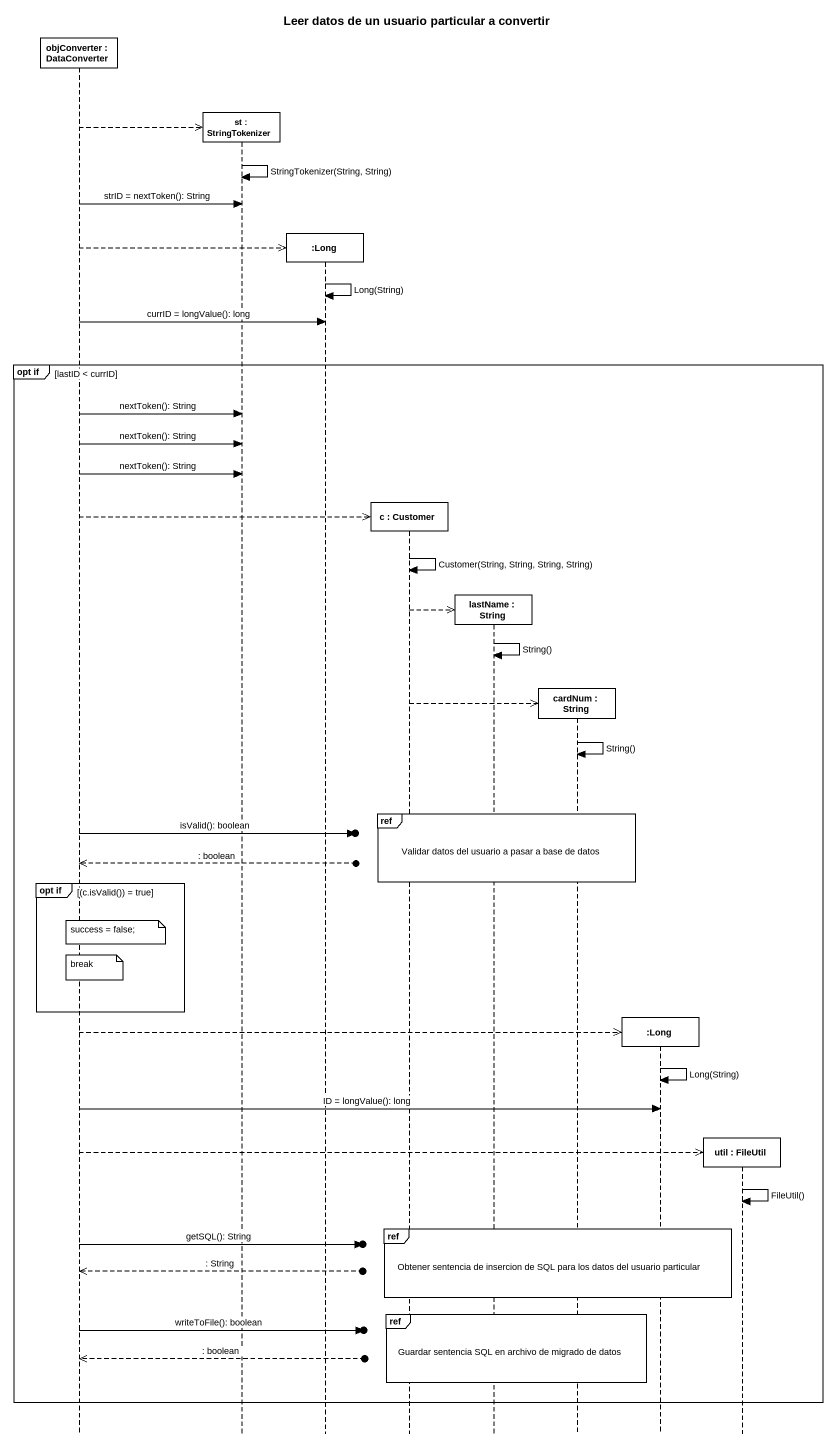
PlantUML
@startuml
title Leer datos de un usuario particular a convertir
hide footbox
participant "objConverter : DataConverter" as objConverter
participant "st : StringTokenizer" as st
participant ":Long" as Long
participant "c : Customer" as c
participant "lastName : String" as lastName
participant "cardNum : String" as cardNum
participant ":Long" as Long_2
participant "util : FileUtil" as util

objConverter -->> st **
st -> st : StringTokenizer(String, String)
objConverter -> st : strID = nextToken(): String
objConverter -->> Long **
Long -> Long : Long(String)
objConverter -> Long : currID = longValue(): long
group opt if [lastID < currID]
  objConverter -> st : nextToken(): String
  objConverter -> st : nextToken(): String
  objConverter -> st : nextToken(): String
  objConverter -->> c **
  c -> c : Customer(String, String, String, String)
  c -->> lastName **
  lastName -> lastName : String()
  c -->> cardNum **
  cardNum -> cardNum : String()
  ref over c, lastName, cardNum : Validar datos del usuario a pasar a base de datos
  objConverter ->o] : isValid(): boolean
  objConverter <<--o] : : boolean
  group opt if [(c.isValid()) = true]
    note over objConverter : success = false;
    note over objConverter : break
  end
  objConverter -->> Long_2 **
  Long_2 -> Long_2 : Long(String)
  objConverter -> Long_2 : ID = longValue(): long
  objConverter -->> util **
  util -> util : FileUtil()
  ref over c, lastName, cardNum, Long_2 : Obtener sentencia de insercion de SQL para los datos del usuario particular
  objConverter ->o] : getSQL(): String
  objConverter <<--o] : : String
  ref over c, lastName, cardNum : Guardar sentencia SQL en archivo de migrado de datos
  objConverter ->o] : writeToFile(): boolean
  objConverter <<--o] : : boolean
end
@enduml
